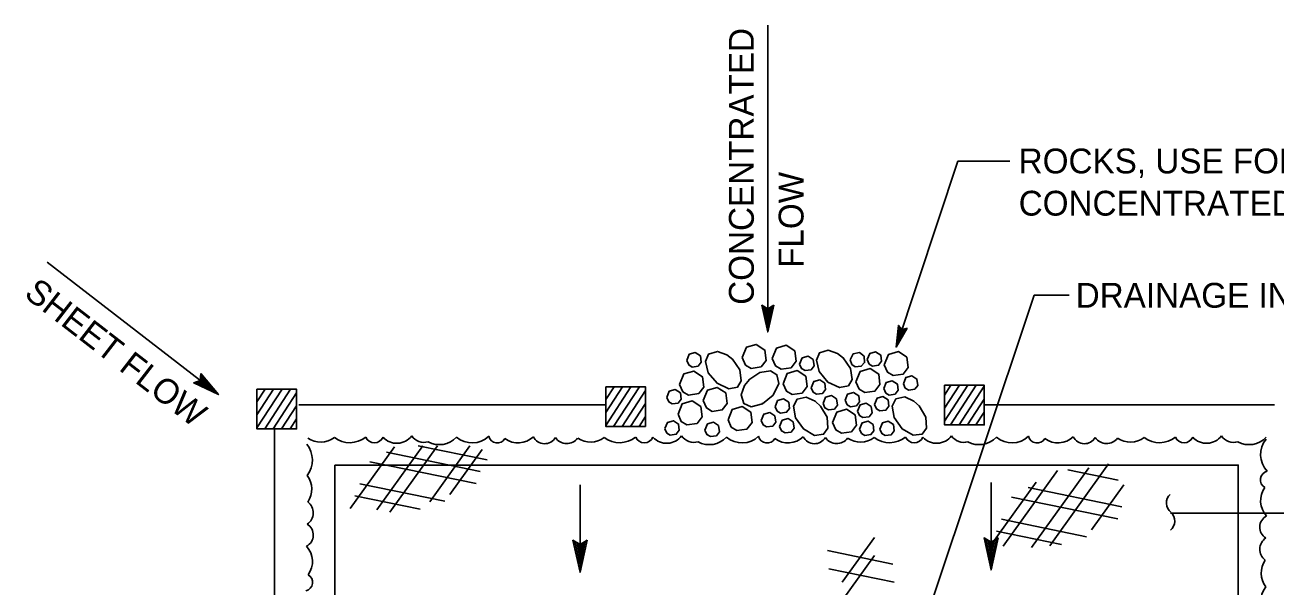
# Model space of a CAD drawing. Extents: x -894 to 866, y -472 to 714.
# Drawn here: x -151.2 to 201.2, y 80.5 to 238.9 of the extents above; entities that cross this region are included whole.
import ezdxf

# ---------------------------------------------------------------- set-up
doc = ezdxf.new("R2010")
doc.units = 0
for name, color, linetype in [('df_FLOW-LINE', 7, 'Continuous'), ('temp_CONSTRUCTION', 7, 'Continuous'), ('temp_CONSTRUCTION-anno', 7, 'Continuous')]:
    doc.layers.add(name, color=color, linetype=linetype)

msp = doc.modelspace()

# ---------------------------------------------------------------- linework, layer by layer
at = {"layer": 'df_FLOW-LINE'}
for p, q in [((58.03, 153.18), (58.03, 238.86)), ((-96.71, 134.7), (-144.93, 172.01)), ((56.37, 159.88), (56.37, 159.88)), ((59.7, 159.88), (59.7, 159.88)), ((58.03, 152.38), (58.03, 152.38)), ((-103.66, 137.97), (-103.66, 137.97)), ((-101.61, 140.61), (-101.61, 140.61)), ((-96.71, 134.7), (-96.71, 134.7)), ((5.16, 109.25), (5.16, 84.63)), ((120.94, 109.91), (120.94, 85.29)), ((3.16, 93.63), (3.16, 93.63)), ((7.17, 93.63), (7.17, 93.63)), ((118.94, 94.29), (118.94, 94.29)), ((122.95, 94.29), (122.95, 94.29)), ((5.16, 84.63), (5.16, 84.63)), ((120.94, 85.29), (120.94, 85.29))]:
    msp.add_line(p, q, dxfattribs=at)
for points in [[(59.7, 159.88), (58.03, 152.38), (56.37, 159.88), (56.81, 159.61), (58.02, 154.12), (59.26, 159.61), (58.82, 159.35), (58.03, 155.83), (57.25, 159.35), (57.7, 159.08), (58.03, 157.56), (58.37, 159.08), (58.03, 158.88), (56.37, 159.88), (58.03, 158.88)], [(-101.61, 140.61), (-96.71, 134.7), (-103.66, 137.97), (-103.17, 138.16), (-98.09, 135.76), (-101.68, 140.1), (-101.74, 139.59), (-99.44, 136.81), (-102.69, 138.35), (-102.21, 138.53), (-100.8, 137.87), (-101.8, 139.07), (-101.85, 138.67), (-103.66, 137.97), (-101.85, 138.67)], [(7.17, 93.63), (5.16, 84.63), (3.16, 93.63), (3.69, 93.31), (5.15, 86.72), (6.64, 93.31), (6.1, 93), (5.16, 88.78), (4.23, 92.99), (4.76, 92.67), (5.16, 90.85), (5.57, 92.68), (5.16, 92.43), (3.16, 93.63), (5.16, 92.43)], [(122.95, 94.29), (120.94, 85.29), (118.94, 94.29), (119.48, 93.97), (120.93, 87.38), (122.42, 93.97), (121.88, 93.66), (120.94, 89.44), (120.01, 93.65), (120.54, 93.33), (120.94, 91.51), (121.35, 93.34), (120.94, 93.09), (118.94, 94.29), (120.94, 93.09)]]:
    msp.add_lwpolyline(points, close=True, dxfattribs=at)
at = {"layer": 'temp_CONSTRUCTION'}
for p, q in [((-78.78, 136.22), (-85.84, 125.35)), ((-81.17, 136.22), (-85.84, 129.02)), ((-83.55, 136.22), (-85.84, 132.69)), ((-76.4, 136.22), (-83.66, 125.04)), ((-74.67, 135.21), (-81.27, 125.04)), ((19.49, 136.9), (12.39, 125.97)), ((17.11, 136.9), (12.39, 129.64)), ((14.72, 136.9), (12.39, 133.31)), ((21.87, 136.9), (14.62, 125.72)), ((23.57, 135.83), (17, 125.72)), ((114.39, 137.32), (107.83, 127.22)), ((112, 137.32), (107.83, 130.89)), ((109.62, 137.32), (107.83, 134.57)), ((116.77, 137.32), (109.51, 126.14)), ((119, 137.08), (111.9, 126.14)), ((-74.67, 131.54), (-78.89, 125.04)), ((23.57, 132.16), (19.38, 125.72)), ((119, 133.41), (114.28, 126.14)), ((-74.67, 127.86), (-76.5, 125.04)), ((23.57, 128.48), (21.77, 125.72)), ((119, 129.74), (116.66, 126.14)), ((-47.13, 120.01), (-59.59, 102.63)), ((-39.13, 120.26), (-52.08, 102.2)), ((-35.02, 120.26), (-48.43, 101.56)), ((-40.41, 120.26), (-21.05, 116.29)), ((-25.88, 120.26), (-37.19, 104.48)), ((-49.33, 118.48), (-22.98, 113.07)), ((-22.43, 119.21), (-31.48, 106.59)), ((-54.02, 115.79), (-24.06, 109.65)), ((139.64, 113.33), (124.36, 92.02)), ((148.42, 114.08), (132.3, 91.59)), ((153.99, 115.16), (137.46, 92.11)), ((142.53, 113.46), (156.71, 110.55)), ((-56.88, 109.54), (-32.91, 104.62)), ((133.6, 110.05), (121.14, 92.66)), ((158.3, 109.24), (149.25, 96.62)), ((-58.32, 106.19), (-39.92, 102.41)), ((126.71, 105.83), (156.67, 99.68)), ((131.4, 108.52), (157.75, 103.11)), ((123.85, 99.57), (147.82, 94.65)), ((122.41, 96.22), (140.81, 92.45)), ((88.06, 94.47), (79.02, 81.85)), ((74.89, 90.72), (93.29, 86.95)), ((88.06, 89.31), (79.02, 76.69)), ((75.24, 85.57), (93.64, 81.79))]:
    msp.add_line(p, q, dxfattribs=at)
for points in [[(50.81, 145.12), (52, 148.04), (54.79, 148.84), (57.21, 147.26), (57.58, 144.34), (56.17, 142.5), (53.34, 142.06), (51.74, 143.03), (50.81, 145.12)], [(59.26, 144.88), (60.45, 147.8), (63.24, 148.61), (65.66, 147.02), (66.03, 144.11), (64.62, 142.26), (61.79, 141.83), (60.19, 142.8), (59.26, 144.88)], [(35.21, 144.3), (35.92, 146.05), (37.59, 146.54), (39.05, 145.58), (39.27, 143.84), (38.42, 142.73), (36.72, 142.47), (35.76, 143.05), (35.21, 144.3)], [(48.07, 144.7), (50.13, 141.7), (50.56, 138.6), (49.52, 136.84), (47.05, 136.33), (43.75, 137.88), (41.28, 140.88), (40.5, 144.05), (41.36, 146.14), (43.87, 146.89), (46.47, 145.95), (48.18, 144.59)], [(67.01, 143.29), (67.73, 145.04), (69.4, 145.52), (70.85, 144.57), (71.07, 142.82), (70.23, 141.72), (68.53, 141.46), (67.57, 142.04), (67.01, 143.29)], [(79.29, 145.04), (81.35, 142.03), (81.78, 138.93), (80.74, 137.18), (78.26, 136.66), (74.97, 138.21), (72.5, 141.21), (71.72, 144.39), (72.58, 146.47), (75.08, 147.22), (77.69, 146.29), (79.4, 144.92)], [(81.28, 144.52), (82.12, 146.2), (83.83, 146.56), (85.2, 145.5), (85.29, 143.74), (84.36, 142.7), (82.65, 142.57), (81.73, 143.22), (81.28, 144.51)], [(86.03, 144.55), (86.74, 146.3), (88.41, 146.78), (89.87, 145.83), (90.09, 144.08), (89.24, 142.97), (87.54, 142.71), (86.58, 143.29), (86.03, 144.55)], [(90.83, 143.1), (92.02, 146.02), (94.81, 146.82), (97.23, 145.24), (97.6, 142.33), (96.18, 140.48), (93.35, 140.05), (91.75, 141.02), (90.83, 143.1)], [(33.21, 137.59), (34.4, 140.51), (37.19, 141.32), (39.61, 139.73), (39.98, 136.82), (38.57, 134.97), (35.73, 134.54), (34.13, 135.51), (33.21, 137.59)], [(52.74, 138.86), (55.75, 140.92), (58.84, 141.35), (60.6, 140.31), (61.12, 137.84), (59.57, 134.54), (56.57, 132.07), (53.39, 131.29), (51.31, 132.16), (50.56, 134.66), (51.49, 137.26), (52.86, 138.97)], [(62.34, 137.75), (63.54, 140.66), (66.32, 141.47), (68.74, 139.88), (69.11, 136.97), (67.7, 135.12), (64.87, 134.69), (63.27, 135.66), (62.35, 137.74)], [(82.87, 138.33), (84.06, 141.24), (86.84, 142.05), (89.27, 140.46), (89.63, 137.55), (88.22, 135.7), (85.39, 135.27), (83.79, 136.24), (82.87, 138.33)], [(70.27, 136.62), (70.99, 138.37), (72.66, 138.86), (74.11, 137.9), (74.33, 136.16), (73.49, 135.05), (71.79, 134.79), (70.83, 135.37), (70.27, 136.62)], [(90.69, 136.38), (91.41, 138.13), (93.08, 138.61), (94.53, 137.66), (94.75, 135.91), (93.91, 134.8), (92.21, 134.54), (91.25, 135.12), (90.69, 136.38)], [(96.22, 137.77), (96.93, 139.52), (98.6, 140), (100.06, 139.05), (100.28, 137.31), (99.43, 136.2), (97.73, 135.94), (96.77, 136.52), (96.22, 137.77)], [(29.58, 133.89), (30.3, 135.64), (31.97, 136.12), (33.42, 135.17), (33.64, 133.42), (32.79, 132.31), (31.1, 132.05), (30.14, 132.64), (29.58, 133.89)], [(39.85, 133.01), (41.04, 135.93), (43.82, 136.73), (46.25, 135.15), (46.61, 132.23), (45.2, 130.39), (42.37, 129.95), (40.77, 130.93), (39.85, 133.01)], [(72.9, 131.48), (74.72, 128.33), (74.91, 125.21), (73.74, 123.54), (71.23, 123.21), (68.06, 125.01), (65.84, 128.19), (65.3, 131.42), (66.33, 133.43), (68.88, 133.99), (71.4, 132.85), (73, 131.36)], [(73.59, 132.21), (74.31, 133.96), (75.98, 134.44), (77.43, 133.49), (77.65, 131.74), (76.81, 130.63), (75.11, 130.38), (74.15, 130.96), (73.59, 132.21)], [(79.8, 133.09), (80.52, 134.84), (82.19, 135.33), (83.64, 134.37), (83.86, 132.63), (83.02, 131.52), (81.32, 131.26), (80.36, 131.84), (79.8, 133.09)], [(88.09, 131.92), (88.81, 133.67), (90.48, 134.15), (91.93, 133.2), (92.15, 131.45), (91.31, 130.35), (89.61, 130.08), (88.65, 130.67), (88.09, 131.92)], [(100.7, 131.52), (102.53, 128.36), (102.72, 125.24), (101.54, 123.58), (99.03, 123.25), (95.86, 125.05), (93.64, 128.23), (93.1, 131.46), (94.13, 133.47), (96.68, 134.03), (99.2, 132.89), (100.81, 131.4)], [(-74.06, 131.83), (12.46, 131.83)], [(32.75, 129.2), (33.94, 132.11), (36.72, 132.92), (39.15, 131.33), (39.51, 128.42), (38.1, 126.57), (35.27, 126.14), (33.67, 127.11), (32.75, 129.2)], [(46.83, 127.62), (48.02, 130.54), (50.8, 131.34), (53.23, 129.76), (53.59, 126.85), (52.18, 125), (49.35, 124.57), (47.75, 125.54), (46.83, 127.62)], [(56.56, 132.31), (56.55, 132.34)], [(60.09, 131.28), (60.81, 133.03), (62.48, 133.52), (63.93, 132.56), (64.15, 130.82), (63.31, 129.71), (61.61, 129.45), (60.65, 130.03), (60.09, 131.28)], [(76.25, 126.85), (77.44, 129.77), (80.23, 130.57), (82.65, 128.99), (83.02, 126.07), (81.61, 124.23), (78.77, 123.79), (77.17, 124.76), (76.25, 126.85)], [(83.33, 130.04), (84.05, 131.79), (85.72, 132.28), (87.17, 131.32), (87.39, 129.58), (86.55, 128.47), (84.85, 128.21), (83.89, 128.79), (83.33, 130.04)], [(118.93, 131.83), (200.79, 131.83)], [(29.05, 125.1), (29.77, 126.84), (31.44, 127.33), (32.89, 126.38), (33.11, 124.63), (32.27, 123.52), (30.57, 123.26), (29.61, 123.84), (29.05, 125.09)], [(40.34, 124.68), (41.06, 126.43), (42.73, 126.92), (44.18, 125.97), (44.4, 124.22), (43.56, 123.11), (41.86, 122.85), (40.9, 123.43), (40.34, 124.68)], [(56.19, 127.41), (56.91, 129.16), (58.58, 129.64), (60.04, 128.69), (60.26, 126.94), (59.41, 125.83), (57.71, 125.57), (56.75, 126.16), (56.2, 127.41)], [(61.38, 125.72), (62.1, 127.47), (63.77, 127.95), (65.22, 127), (65.44, 125.26), (64.59, 124.15), (62.9, 123.89), (61.94, 124.47), (61.38, 125.72)], [(83.89, 124.99), (84.6, 126.74), (86.27, 127.22), (87.73, 126.27), (87.95, 124.52), (87.1, 123.41), (85.4, 123.15), (84.44, 123.74), (83.89, 124.99)], [(89.58, 124.96), (90.3, 126.71), (91.97, 127.19), (93.42, 126.24), (93.64, 124.5), (92.8, 123.39), (91.1, 123.13), (90.14, 123.71), (89.58, 124.96)], [(-80.94, 77.9), (-80.94, 125.36)], [(-63.94, 114.83), (190.57, 114.83), (190.57, -124.66), (128.56, -124.66)], [(127.98, -124.66), (-63.94, -124.66), (-63.94, 114.83)]]:
    msp.add_lwpolyline(points, dxfattribs=at)
for points in [[(-85.84, 136.22), (-74.67, 136.22), (-74.67, 125.04), (-85.84, 125.04)], [(12.39, 136.9), (23.57, 136.9), (23.57, 125.72), (12.39, 125.72)], [(107.83, 137.32), (119, 137.32), (119, 126.14), (107.83, 126.14)]]:
    msp.add_lwpolyline(points, close=True, dxfattribs=at)
for centre, radius, start, end in [((-77.55, 116.28), 7.3, 323.3979, 37.9353), ((-67.9, 127.76), 6.46, 235.656, 306.6973), ((-59.69, 128.44), 7.3, 233.3979, 307.9353), ((-52.77, 123.8), 2.68, 204.5196, 335.4804), ((-46.46, 126.18), 5.21, 222.1292, 323.705), ((-38.85, 125.26), 4.04, 212.3474, 287.3796), ((-34.46, 127.22), 6.63, 241.3634, 316.8458), ((-25.25, 127.9), 6.81, 229.9986, 313.3536), ((-18.15, 123.56), 2.5, 194.0578, 329.3233), ((-12.31, 127.46), 6.36, 234.5002, 312.8354), ((-4.82, 124.41), 3.55, 207.0211, 329.1913), ((1.41, 124.72), 3.83, 213.6905, 323.3403), ((8.13, 127.76), 6.46, 235.656, 306.6973), ((16.33, 128.44), 7.3, 233.3979, 307.9353), ((23.26, 123.8), 2.68, 204.5196, 335.4804), ((29.56, 126.18), 5.21, 222.1292, 323.705), ((37.18, 125.26), 4.04, 212.3474, 287.3796), ((41.56, 127.22), 6.63, 241.3634, 316.8458), ((50.78, 127.9), 6.81, 229.9986, 313.3536), ((57.88, 123.56), 2.5, 194.0578, 329.3233), ((63.72, 127.46), 6.36, 234.5002, 312.8354), ((71.2, 124.41), 3.55, 207.0211, 329.1913), ((77.44, 124.72), 3.83, 213.6905, 323.3403), ((84.15, 127.76), 6.46, 235.656, 306.6973), ((92.36, 128.44), 7.3, 233.3979, 307.9353), ((99.29, 123.8), 2.68, 204.5196, 335.4804), ((105.59, 126.18), 5.21, 222.1292, 323.705), ((113.2, 125.26), 4.04, 212.3474, 287.3796), ((117.59, 127.22), 6.63, 241.3634, 316.8458), ((126.8, 127.9), 6.81, 229.9986, 313.3536), ((133.9, 123.56), 2.5, 194.0578, 329.3233), ((139.74, 127.46), 6.36, 234.5002, 312.8354), ((147.23, 124.41), 3.55, 207.0211, 329.1913), ((153.47, 124.72), 3.83, 213.6905, 323.3403), ((160.18, 127.76), 6.46, 235.656, 306.6973), ((168.39, 128.44), 7.3, 233.3979, 307.9353), ((175.31, 123.8), 2.68, 204.5196, 335.4804), ((181.62, 126.18), 5.21, 222.1292, 323.705), ((189.23, 125.26), 4.04, 212.3474, 287.3796), ((193.62, 127.22), 6.63, 241.3634, 316.8458), ((203.64, 117.77), 6.81, 139.9986, 223.3536), ((199.3, 110.67), 2.5, 104.0578, 239.3233), ((-76.87, 108.07), 6.46, 325.656, 36.6973), ((203.2, 104.83), 6.36, 144.5002, 222.8354), ((-73.83, 101.36), 3.83, 303.6905, 53.3403), ((200.15, 97.34), 3.55, 117.0211, 239.1913), ((-73.52, 95.12), 3.55, 297.0211, 59.1913), ((-76.57, 87.63), 6.36, 324.5002, 42.8354), ((200.46, 91.11), 3.83, 123.6905, 233.3403), ((203.5, 84.39), 6.46, 145.656, 216.6973), ((-72.67, 81.79), 2.5, 284.0578, 59.3233), ((204.18, 76.19), 7.3, 143.3979, 217.9353)]:
    msp.add_arc(centre, radius, start, end, dxfattribs=at)
at = {"layer": 'temp_CONSTRUCTION-anno'}
for p, q in [((94.51, 148.94), (111.56, 200.53)), ((126.19, 200.53), (111.56, 200.53)), ((85.51, 20.41), (133.04, 162.68)), ((142.92, 162.68), (133.04, 162.68)), ((94.81, 154.22), (94.81, 154.22)), ((97.34, 153.38), (97.34, 153.38)), ((94.19, 148.1), (94.19, 148.1)), ((171.43, 101.29), (251.38, 101.29))]:
    msp.add_line(p, q, dxfattribs=at)
msp.add_lwpolyline([(97.34, 153.38), (94.19, 148.1), (94.81, 154.22), (95.08, 153.9), (94.62, 149.43), (96.94, 153.29), (96.54, 153.2), (95.06, 150.73), (95.35, 153.59), (95.62, 153.28), (95.49, 152.04), (96.13, 153.11), (95.82, 153.04), (94.81, 154.22), (95.82, 153.04)], close=True, dxfattribs=at)
for centre, start, end in [((173.58, 104.13), 131.7958, 232.6062), ((169.41, 99.02), 308.6008, 49.4112)]:
    msp.add_arc(centre, 3.27, start, end, dxfattribs=at)

# ---------------------------------------------------------------- texts
for s, rotation, p in [('CONCENTRATED', 90, (54.1, 160.01)), ('    FLOW', 90, (68.1, 160.01)), ('SHEET FLOW', 322.2639, (-151.75, 162.47))]:
    msp.add_text(s, height=7, rotation=rotation, dxfattribs=at).set_placement(p)
for s, p in [('ROCKS, USE FOR', (128.7, 197.04)), ('CONCENTRATED FLOW', (128.7, 185.14)), ('DRAINAGE INLET', (144.76, 159.19))]:
    msp.add_text(s, height=7, dxfattribs=at).set_placement(p)

doc.saveas('drawing.dxf')
